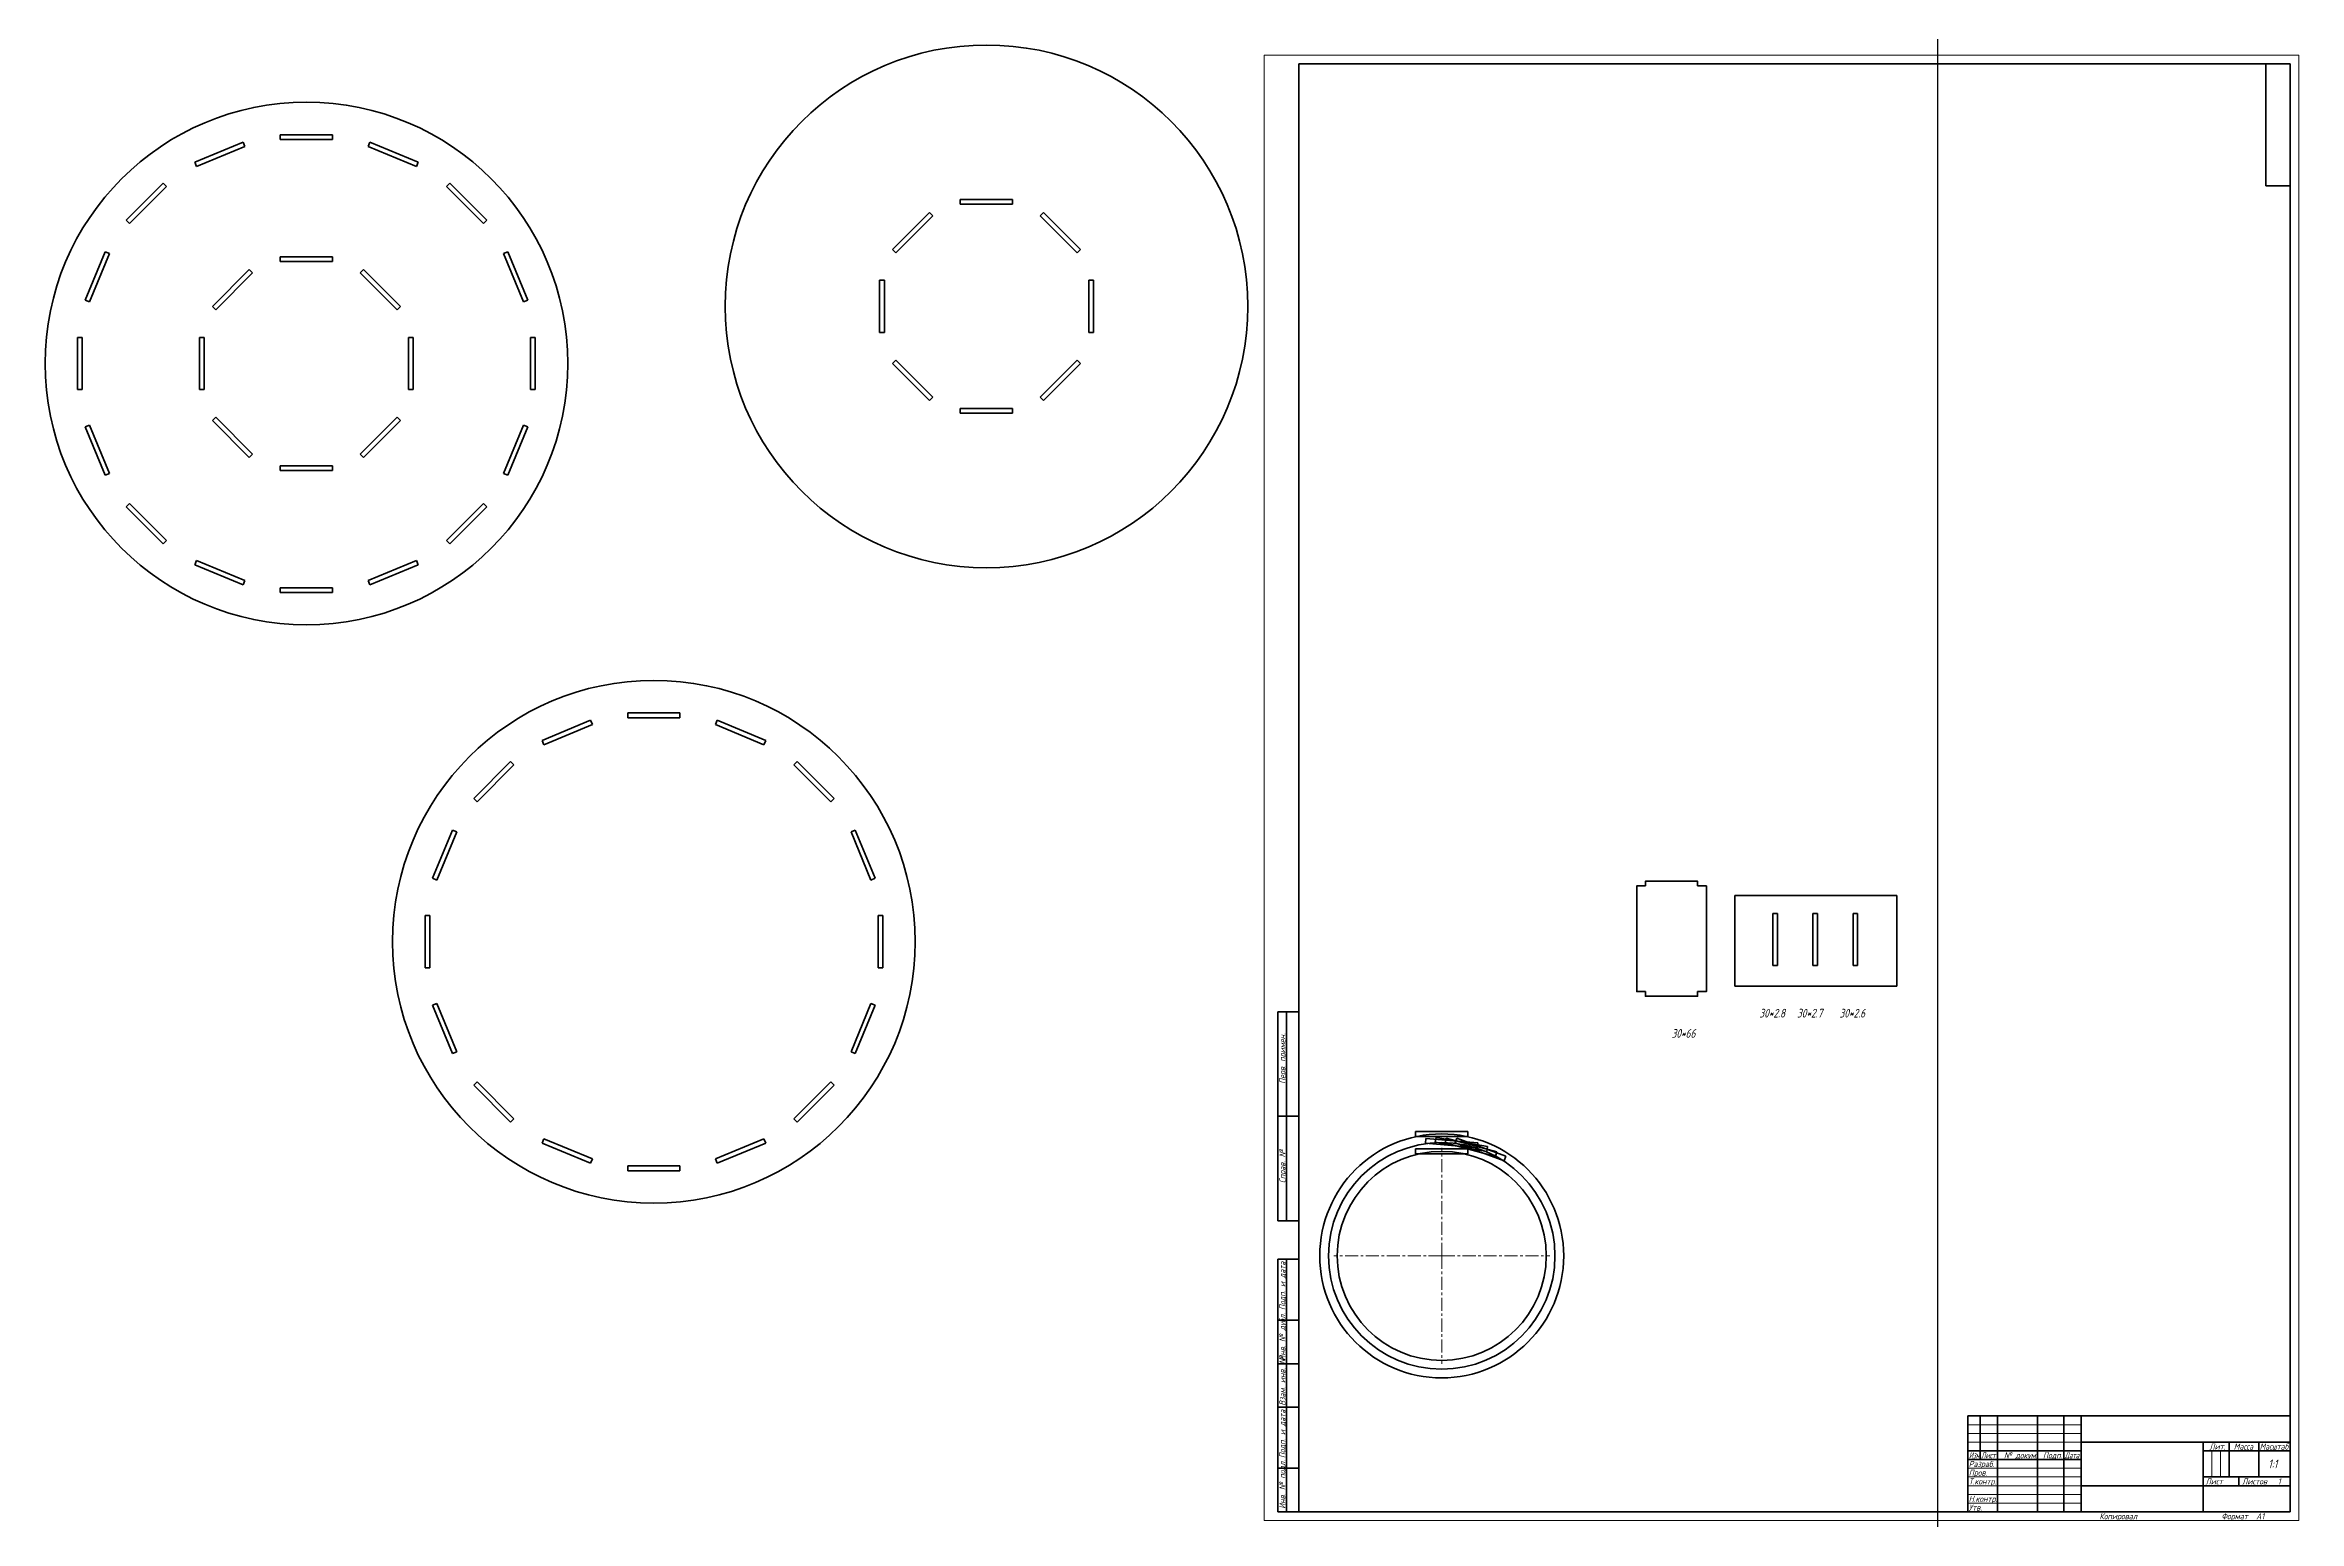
# Model space of a CAD drawing. Header units: millimetres. Extents: x -700 to 594, y 0 to 847.
import ezdxf

# ---------------------------------------------------------------- set-up
doc = ezdxf.new("R2010")
doc.units = ezdxf.units.MM
for name, pattern in [('K5LT_AXLED', [12, 7.5, -1.5, 1.5, -1.5]), ('K5LT_BASIC', [0]), ('K5LT_THIN', [0])]:
    doc.linetypes.add(name, pattern=pattern)
doc.styles.add('KTEXTSTYLE', font='GOST_AU.SHX', dxfattribs={"width": 0.96, "height": 5})

# ---------------------------------------------------------------- blocks, each defined once
blk = doc.blocks.new('U0')
at = {"color": 143, "linetype": 'K5LT_BASIC', "lineweight": 60, "true_color": 0x33acca}
for p, q in [((117, 223.3), (87, 223.3)), ((87, 223.3), (87, 220.5)), ((87, 220.5), (117, 220.5)), ((117, 220.5), (117, 223.3))]:
    blk.add_line(p, q, dxfattribs=at)
blk = doc.blocks.new('U1')
at = {"color": 143, "linetype": 'K5LT_BASIC', "lineweight": 60, "true_color": 0x33acca}
for p, q in [((92.9, 219.3), (92.6, 216.5)), ((92.6, 216.5), (122.5, 213.9)), ((122.8, 216.7), (92.9, 219.3)), ((122.5, 213.9), (122.8, 216.7))]:
    blk.add_line(p, q, dxfattribs=at)
blk = doc.blocks.new('U2')
at = {"color": 143, "linetype": 'K5LT_BASIC', "lineweight": 60, "true_color": 0x33acca}
for p, q in [((98.8, 219.9), (98.3, 217.1)), ((98.3, 217.1), (127.9, 211.9)), ((128.3, 214.6), (98.8, 219.9)), ((127.9, 211.9), (128.3, 214.6))]:
    blk.add_line(p, q, dxfattribs=at)
blk = doc.blocks.new('U3')
at = {"color": 143, "linetype": 'K5LT_BASIC', "lineweight": 60, "true_color": 0x33acca}
for p, q in [((104.6, 219.5), (103.9, 216.8)), ((103.9, 216.8), (132.9, 209)), ((133.6, 211.7), (104.6, 219.5)), ((132.9, 209), (133.6, 211.7))]:
    blk.add_line(p, q, dxfattribs=at)
blk = doc.blocks.new('U4')
at = {"color": 143, "linetype": 'K5LT_BASIC', "lineweight": 60, "true_color": 0x33acca}
for p, q in [((110.7, 219.4), (109.7, 216.8)), ((109.7, 216.8), (137.9, 206.5)), ((138.8, 209.1), (110.7, 219.4)), ((137.9, 206.5), (138.8, 209.1))]:
    blk.add_line(p, q, dxfattribs=at)
blk = doc.blocks.new('U5')
at = {"color": 143, "linetype": 'K5LT_BASIC', "lineweight": 60, "true_color": 0x33acca}
for p, q in [((117, 213.3), (87, 213.3)), ((87, 213.3), (87, 210.5)), ((87, 210.5), (117, 210.5)), ((117, 210.5), (117, 213.3))]:
    blk.add_line(p, q, dxfattribs=at)
blk = doc.blocks.new('U6')
at = {"color": 143, "linetype": 'K5LT_BASIC', "lineweight": 60, "true_color": 0x33acca}
for p, q in [((294.8, 348.5), (292, 348.5)), ((292, 348.5), (292, 318.5)), ((294.8, 318.5), (294.8, 348.5)), ((292, 318.5), (294.8, 318.5))]:
    blk.add_line(p, q, dxfattribs=at)
blk = doc.blocks.new('U7')
at = {"color": 143, "linetype": 'K5LT_BASIC', "lineweight": 60, "true_color": 0x33acca}
for p, q in [((317.7, 348.5), (315, 348.5)), ((315, 348.5), (315, 318.5)), ((317.7, 318.5), (317.7, 348.5)), ((315, 318.5), (317.7, 318.5))]:
    blk.add_line(p, q, dxfattribs=at)
blk = doc.blocks.new('U8')
at = {"color": 143, "linetype": 'K5LT_BASIC', "lineweight": 60, "true_color": 0x33acca}
for p, q in [((340.7, 348.5), (338.1, 348.5)), ((338.1, 348.5), (338.1, 318.5)), ((340.7, 318.5), (340.7, 348.5)), ((338.1, 318.5), (340.7, 318.5))]:
    blk.add_line(p, q, dxfattribs=at)
blk = doc.blocks.new('U9')
at = {"color": 143, "linetype": 'K5LT_BASIC', "lineweight": 60, "true_color": 0x33acca}
for p, q in [((270.3, 358.7), (363.3, 358.7)), ((270.3, 306.7), (270.3, 358.7)), ((363.3, 358.7), (363.3, 306.7)), ((363.3, 306.7), (270.3, 306.7))]:
    blk.add_line(p, q, dxfattribs=at)
blk = doc.blocks.new('U10')
at = {"color": 143, "linetype": 'K5LT_BASIC', "lineweight": 60, "true_color": 0x33acca}
for p, q in [((-144.3, 758.2), (-174.3, 758.2)), ((-174.3, 758.2), (-174.3, 755.5)), ((-174.3, 755.5), (-144.3, 755.5)), ((-144.3, 755.5), (-144.3, 758.2))]:
    blk.add_line(p, q, dxfattribs=at)
blk = doc.blocks.new('U11')
at = {"color": 143, "linetype": 'K5LT_BASIC', "lineweight": 60, "true_color": 0x33acca}
for p, q in [((-192, 750.8), (-213.3, 729.6)), ((-190.1, 748.9), (-192, 750.8)), ((-211.3, 727.7), (-190.1, 748.9)), ((-213.3, 729.6), (-211.3, 727.7))]:
    blk.add_line(p, q, dxfattribs=at)
blk = doc.blocks.new('U12')
at = {"color": 143, "linetype": 'K5LT_BASIC', "lineweight": 60, "true_color": 0x33acca}
for p, q in [((-217.9, 711.9), (-220.6, 711.9)), ((-220.6, 711.9), (-220.6, 681.9)), ((-217.9, 681.9), (-217.9, 711.9)), ((-220.6, 681.9), (-217.9, 681.9))]:
    blk.add_line(p, q, dxfattribs=at)
blk = doc.blocks.new('U13')
at = {"color": 143, "linetype": 'K5LT_BASIC', "lineweight": 60, "true_color": 0x33acca}
for p, q in [((-211.3, 666), (-213.3, 664.1)), ((-213.3, 664.1), (-192, 642.9)), ((-190.1, 644.8), (-211.3, 666)), ((-192, 642.9), (-190.1, 644.8))]:
    blk.add_line(p, q, dxfattribs=at)
blk = doc.blocks.new('U14')
at = {"color": 143, "linetype": 'K5LT_BASIC', "lineweight": 60, "true_color": 0x33acca}
for p, q in [((-144.3, 638.2), (-174.3, 638.2)), ((-174.3, 638.2), (-174.3, 635.5)), ((-174.3, 635.5), (-144.3, 635.5)), ((-144.3, 635.5), (-144.3, 638.2))]:
    blk.add_line(p, q, dxfattribs=at)
blk = doc.blocks.new('U15')
at = {"color": 143, "linetype": 'K5LT_BASIC', "lineweight": 60, "true_color": 0x33acca}
for p, q in [((-107.2, 666), (-128.4, 644.8)), ((-126.5, 642.9), (-105.3, 664.1)), ((-105.3, 664.1), (-107.2, 666)), ((-128.4, 644.8), (-126.5, 642.9))]:
    blk.add_line(p, q, dxfattribs=at)
blk = doc.blocks.new('U16')
at = {"color": 143, "linetype": 'K5LT_BASIC', "lineweight": 60, "true_color": 0x33acca}
for p, q in [((-100.6, 711.9), (-100.6, 681.9)), ((-97.9, 711.9), (-100.6, 711.9)), ((-97.9, 681.9), (-97.9, 711.9)), ((-100.6, 681.9), (-97.9, 681.9))]:
    blk.add_line(p, q, dxfattribs=at)
blk = doc.blocks.new('U17')
at = {"color": 143, "linetype": 'K5LT_BASIC', "lineweight": 60, "true_color": 0x33acca}
for p, q in [((-126.5, 750.8), (-128.4, 748.9)), ((-105.3, 729.6), (-126.5, 750.8)), ((-128.4, 748.9), (-107.2, 727.7)), ((-107.2, 727.7), (-105.3, 729.6))]:
    blk.add_line(p, q, dxfattribs=at)
blk = doc.blocks.new('U18')
at = {"color": 143, "linetype": 'K5LT_BASIC', "lineweight": 60, "true_color": 0x33acca}
for p, q in [((-335.2, 203.5), (-365.2, 203.5)), ((-365.2, 203.5), (-365.2, 200.8)), ((-365.2, 200.8), (-335.2, 200.8)), ((-335.2, 200.8), (-335.2, 203.5))]:
    blk.add_line(p, q, dxfattribs=at)
blk = doc.blocks.new('U19')
at = {"color": 143, "linetype": 'K5LT_BASIC', "lineweight": 60, "true_color": 0x33acca}
for p, q in [((-287.1, 219), (-314.8, 207.6)), ((-314.8, 207.6), (-313.8, 205.1)), ((-313.8, 205.1), (-286, 216.5)), ((-286, 216.5), (-287.1, 219))]:
    blk.add_line(p, q, dxfattribs=at)
blk = doc.blocks.new('U20')
at = {"color": 143, "linetype": 'K5LT_BASIC', "lineweight": 60, "true_color": 0x33acca}
for p, q in [((-248.6, 251.8), (-269.8, 230.6)), ((-267.9, 228.7), (-246.7, 249.9)), ((-246.7, 249.9), (-248.6, 251.8)), ((-269.8, 230.6), (-267.9, 228.7))]:
    blk.add_line(p, q, dxfattribs=at)
blk = doc.blocks.new('U21')
at = {"color": 143, "linetype": 'K5LT_BASIC', "lineweight": 60, "true_color": 0x33acca}
for p, q in [((-225.6, 296.8), (-237, 269.1)), ((-234.6, 268), (-223.1, 295.8)), ((-223.1, 295.8), (-225.6, 296.8)), ((-237, 269.1), (-234.6, 268))]:
    blk.add_line(p, q, dxfattribs=at)
blk = doc.blocks.new('U22')
at = {"color": 143, "linetype": 'K5LT_BASIC', "lineweight": 60, "true_color": 0x33acca}
for p, q in [((-218.8, 347.2), (-221.5, 347.2)), ((-221.5, 347.2), (-221.5, 317.2)), ((-218.8, 317.2), (-218.8, 347.2)), ((-221.5, 317.2), (-218.8, 317.2))]:
    blk.add_line(p, q, dxfattribs=at)
blk = doc.blocks.new('U23')
at = {"color": 143, "linetype": 'K5LT_BASIC', "lineweight": 60, "true_color": 0x33acca}
for p, q in [((-234.6, 396.3), (-237, 395.2)), ((-237, 395.2), (-225.6, 367.5)), ((-223.1, 368.6), (-234.6, 396.3)), ((-225.6, 367.5), (-223.1, 368.6))]:
    blk.add_line(p, q, dxfattribs=at)
blk = doc.blocks.new('U24')
at = {"color": 143, "linetype": 'K5LT_BASIC', "lineweight": 60, "true_color": 0x33acca}
for p, q in [((-267.9, 435.6), (-269.8, 433.7)), ((-269.8, 433.7), (-248.6, 412.5)), ((-246.7, 414.4), (-267.9, 435.6)), ((-248.6, 412.5), (-246.7, 414.4))]:
    blk.add_line(p, q, dxfattribs=at)
blk = doc.blocks.new('U25')
at = {"color": 143, "linetype": 'K5LT_BASIC', "lineweight": 60, "true_color": 0x33acca}
for p, q in [((-313.8, 459.3), (-314.8, 456.8)), ((-314.8, 456.8), (-287.1, 445.3)), ((-286, 447.8), (-313.8, 459.3)), ((-287.1, 445.3), (-286, 447.8))]:
    blk.add_line(p, q, dxfattribs=at)
blk = doc.blocks.new('U26')
at = {"color": 143, "linetype": 'K5LT_BASIC', "lineweight": 60, "true_color": 0x33acca}
for p, q in [((-335.2, 463.5), (-365.2, 463.5)), ((-365.2, 463.5), (-365.2, 460.8)), ((-365.2, 460.8), (-335.2, 460.8)), ((-335.2, 460.8), (-335.2, 463.5))]:
    blk.add_line(p, q, dxfattribs=at)
blk = doc.blocks.new('U27')
at = {"color": 143, "linetype": 'K5LT_BASIC', "lineweight": 60, "true_color": 0x33acca}
for p, q in [((-386.6, 459.3), (-414.3, 447.8)), ((-413.3, 445.3), (-385.5, 456.8)), ((-385.5, 456.8), (-386.6, 459.3)), ((-414.3, 447.8), (-413.3, 445.3))]:
    blk.add_line(p, q, dxfattribs=at)
blk = doc.blocks.new('U28')
at = {"color": 143, "linetype": 'K5LT_BASIC', "lineweight": 60, "true_color": 0x33acca}
for p, q in [((-432.4, 435.6), (-453.6, 414.4)), ((-451.7, 412.5), (-430.5, 433.7)), ((-430.5, 433.7), (-432.4, 435.6)), ((-453.6, 414.4), (-451.7, 412.5))]:
    blk.add_line(p, q, dxfattribs=at)
blk = doc.blocks.new('U29')
at = {"color": 143, "linetype": 'K5LT_BASIC', "lineweight": 60, "true_color": 0x33acca}
for p, q in [((-465.8, 396.3), (-477.3, 368.6)), ((-474.8, 367.5), (-463.3, 395.2)), ((-463.3, 395.2), (-465.8, 396.3)), ((-477.3, 368.6), (-474.8, 367.5))]:
    blk.add_line(p, q, dxfattribs=at)
blk = doc.blocks.new('U30')
at = {"color": 143, "linetype": 'K5LT_BASIC', "lineweight": 60, "true_color": 0x33acca}
for p, q in [((-481.5, 347.2), (-481.5, 317.2)), ((-478.8, 347.2), (-481.5, 347.2)), ((-478.8, 317.2), (-478.8, 347.2)), ((-481.5, 317.2), (-478.8, 317.2))]:
    blk.add_line(p, q, dxfattribs=at)
blk = doc.blocks.new('U31')
at = {"color": 143, "linetype": 'K5LT_BASIC', "lineweight": 60, "true_color": 0x33acca}
for p, q in [((-474.8, 296.8), (-477.3, 295.8)), ((-477.3, 295.8), (-465.8, 268)), ((-463.3, 269.1), (-474.8, 296.8)), ((-465.8, 268), (-463.3, 269.1))]:
    blk.add_line(p, q, dxfattribs=at)
blk = doc.blocks.new('U32')
at = {"color": 143, "linetype": 'K5LT_BASIC', "lineweight": 60, "true_color": 0x33acca}
for p, q in [((-451.7, 251.8), (-453.6, 249.9)), ((-453.6, 249.9), (-432.4, 228.7)), ((-430.5, 230.6), (-451.7, 251.8)), ((-432.4, 228.7), (-430.5, 230.6))]:
    blk.add_line(p, q, dxfattribs=at)
blk = doc.blocks.new('U33')
at = {"color": 143, "linetype": 'K5LT_BASIC', "lineweight": 60, "true_color": 0x33acca}
for p, q in [((-413.3, 219), (-414.3, 216.5)), ((-414.3, 216.5), (-386.6, 205.1)), ((-385.5, 207.6), (-413.3, 219)), ((-386.6, 205.1), (-385.5, 207.6))]:
    blk.add_line(p, q, dxfattribs=at)
blk = doc.blocks.new('U34')
at = {"color": 143, "linetype": 'K5LT_BASIC', "lineweight": 60, "true_color": 0x33acca}
for p, q in [((-534.6, 535.4), (-564.6, 535.4)), ((-564.6, 535.4), (-564.6, 532.7)), ((-564.6, 532.7), (-534.6, 532.7)), ((-534.6, 532.7), (-534.6, 535.4))]:
    blk.add_line(p, q, dxfattribs=at)
blk = doc.blocks.new('U35')
at = {"color": 143, "linetype": 'K5LT_BASIC', "lineweight": 60, "true_color": 0x33acca}
for p, q in [((-486.5, 551), (-514.2, 539.5)), ((-513.2, 537), (-485.5, 548.5)), ((-485.5, 548.5), (-486.5, 551)), ((-514.2, 539.5), (-513.2, 537))]:
    blk.add_line(p, q, dxfattribs=at)
blk = doc.blocks.new('U36')
at = {"color": 143, "linetype": 'K5LT_BASIC', "lineweight": 60, "true_color": 0x33acca}
for p, q in [((-448, 583.7), (-469.3, 562.5)), ((-446.1, 581.8), (-448, 583.7)), ((-467.3, 560.6), (-446.1, 581.8)), ((-469.3, 562.5), (-467.3, 560.6))]:
    blk.add_line(p, q, dxfattribs=at)
blk = doc.blocks.new('U37')
at = {"color": 143, "linetype": 'K5LT_BASIC', "lineweight": 60, "true_color": 0x33acca}
for p, q in [((-425, 628.7), (-436.5, 601)), ((-434, 600), (-422.5, 627.7)), ((-422.5, 627.7), (-425, 628.7)), ((-436.5, 601), (-434, 600))]:
    blk.add_line(p, q, dxfattribs=at)
blk = doc.blocks.new('U38')
at = {"color": 143, "linetype": 'K5LT_BASIC', "lineweight": 60, "true_color": 0x33acca}
for p, q in [((-418.3, 679.1), (-421, 679.1)), ((-421, 679.1), (-421, 649.1)), ((-418.3, 649.1), (-418.3, 679.1)), ((-421, 649.1), (-418.3, 649.1))]:
    blk.add_line(p, q, dxfattribs=at)
blk = doc.blocks.new('U39')
at = {"color": 143, "linetype": 'K5LT_BASIC', "lineweight": 60, "true_color": 0x33acca}
for p, q in [((-434, 728.2), (-436.5, 727.2)), ((-436.5, 727.2), (-425, 699.5)), ((-422.5, 700.5), (-434, 728.2)), ((-425, 699.5), (-422.5, 700.5))]:
    blk.add_line(p, q, dxfattribs=at)
blk = doc.blocks.new('U40')
at = {"color": 143, "linetype": 'K5LT_BASIC', "lineweight": 60, "true_color": 0x33acca}
for p, q in [((-467.3, 767.6), (-469.3, 765.7)), ((-469.3, 765.7), (-448, 744.4)), ((-446.1, 746.4), (-467.3, 767.6)), ((-448, 744.4), (-446.1, 746.4))]:
    blk.add_line(p, q, dxfattribs=at)
blk = doc.blocks.new('U41')
at = {"color": 143, "linetype": 'K5LT_BASIC', "lineweight": 60, "true_color": 0x33acca}
for p, q in [((-513.2, 791.2), (-514.2, 788.7)), ((-485.5, 779.7), (-513.2, 791.2)), ((-514.2, 788.7), (-486.5, 777.2)), ((-486.5, 777.2), (-485.5, 779.7))]:
    blk.add_line(p, q, dxfattribs=at)
blk = doc.blocks.new('U42')
at = {"color": 143, "linetype": 'K5LT_BASIC', "lineweight": 60, "true_color": 0x33acca}
for p, q in [((-534.6, 795.4), (-564.6, 795.4)), ((-564.6, 795.4), (-564.6, 792.7)), ((-564.6, 792.7), (-534.6, 792.7)), ((-534.6, 792.7), (-534.6, 795.4))]:
    blk.add_line(p, q, dxfattribs=at)
blk = doc.blocks.new('U43')
at = {"color": 143, "linetype": 'K5LT_BASIC', "lineweight": 60, "true_color": 0x33acca}
for p, q in [((-586, 791.2), (-613.7, 779.7)), ((-585, 788.7), (-586, 791.2)), ((-613.7, 779.7), (-612.7, 777.2)), ((-612.7, 777.2), (-585, 788.7))]:
    blk.add_line(p, q, dxfattribs=at)
blk = doc.blocks.new('U44')
at = {"color": 143, "linetype": 'K5LT_BASIC', "lineweight": 60, "true_color": 0x33acca}
for p, q in [((-631.9, 767.6), (-653.1, 746.4)), ((-651.2, 744.4), (-630, 765.7)), ((-630, 765.7), (-631.9, 767.6)), ((-653.1, 746.4), (-651.2, 744.4))]:
    blk.add_line(p, q, dxfattribs=at)
blk = doc.blocks.new('U45')
at = {"color": 143, "linetype": 'K5LT_BASIC', "lineweight": 60, "true_color": 0x33acca}
for p, q in [((-665.2, 728.2), (-676.7, 700.5)), ((-674.2, 699.5), (-662.7, 727.2)), ((-662.7, 727.2), (-665.2, 728.2)), ((-676.7, 700.5), (-674.2, 699.5))]:
    blk.add_line(p, q, dxfattribs=at)
blk = doc.blocks.new('U46')
at = {"color": 143, "linetype": 'K5LT_BASIC', "lineweight": 60, "true_color": 0x33acca}
for p, q in [((-681, 679.1), (-681, 649.1)), ((-678.3, 679.1), (-681, 679.1)), ((-678.3, 649.1), (-678.3, 679.1)), ((-681, 649.1), (-678.3, 649.1))]:
    blk.add_line(p, q, dxfattribs=at)
blk = doc.blocks.new('U47')
at = {"color": 143, "linetype": 'K5LT_BASIC', "lineweight": 60, "true_color": 0x33acca}
for p, q in [((-674.2, 628.7), (-676.7, 627.7)), ((-676.7, 627.7), (-665.2, 600)), ((-662.7, 601), (-674.2, 628.7)), ((-665.2, 600), (-662.7, 601))]:
    blk.add_line(p, q, dxfattribs=at)
blk = doc.blocks.new('U48')
at = {"color": 143, "linetype": 'K5LT_BASIC', "lineweight": 60, "true_color": 0x33acca}
for p, q in [((-651.2, 583.7), (-653.1, 581.8)), ((-630, 562.5), (-651.2, 583.7)), ((-653.1, 581.8), (-631.9, 560.6)), ((-631.9, 560.6), (-630, 562.5))]:
    blk.add_line(p, q, dxfattribs=at)
blk = doc.blocks.new('U49')
at = {"color": 143, "linetype": 'K5LT_BASIC', "lineweight": 60, "true_color": 0x33acca}
for p, q in [((-612.7, 551), (-613.7, 548.5)), ((-613.7, 548.5), (-586, 537)), ((-585, 539.5), (-612.7, 551)), ((-586, 537), (-585, 539.5))]:
    blk.add_line(p, q, dxfattribs=at)
blk = doc.blocks.new('U50')
at = {"color": 30, "linetype": 'K5LT_AXLED', "lineweight": 18, "true_color": 0xff8000}
for q in [(102, 213.9), (40, 151.9), (164, 151.9), (102, 89.9)]:
    blk.add_line((102, 151.9), q, dxfattribs=at)
blk = doc.blocks.new('U51')
at = {"color": 143, "linetype": 'K5LT_BASIC', "lineweight": 60, "true_color": 0x33acca}
for p, q in [((-534.6, 725.4), (-564.6, 725.4)), ((-564.6, 725.4), (-564.6, 722.7)), ((-534.6, 722.7), (-534.6, 725.4)), ((-564.6, 722.7), (-534.6, 722.7))]:
    blk.add_line(p, q, dxfattribs=at)
blk = doc.blocks.new('U52')
at = {"color": 143, "linetype": 'K5LT_BASIC', "lineweight": 60, "true_color": 0x33acca}
for p, q in [((-582.4, 718.1), (-603.6, 696.9)), ((-601.7, 694.9), (-580.5, 716.2)), ((-580.5, 716.2), (-582.4, 718.1)), ((-603.6, 696.9), (-601.7, 694.9))]:
    blk.add_line(p, q, dxfattribs=at)
blk = doc.blocks.new('U53')
at = {"color": 143, "linetype": 'K5LT_BASIC', "lineweight": 60, "true_color": 0x33acca}
for p, q in [((-608.3, 679.1), (-611, 679.1)), ((-611, 679.1), (-611, 649.1)), ((-608.3, 649.1), (-608.3, 679.1)), ((-611, 649.1), (-608.3, 649.1))]:
    blk.add_line(p, q, dxfattribs=at)
blk = doc.blocks.new('U54')
at = {"color": 143, "linetype": 'K5LT_BASIC', "lineweight": 60, "true_color": 0x33acca}
for p, q in [((-601.7, 633.2), (-603.6, 631.3)), ((-603.6, 631.3), (-582.4, 610.1)), ((-580.5, 612), (-601.7, 633.2)), ((-582.4, 610.1), (-580.5, 612))]:
    blk.add_line(p, q, dxfattribs=at)
blk = doc.blocks.new('U55')
at = {"color": 143, "linetype": 'K5LT_BASIC', "lineweight": 60, "true_color": 0x33acca}
for p, q in [((-534.6, 605.4), (-564.6, 605.4)), ((-564.6, 605.4), (-564.6, 602.7)), ((-564.6, 602.7), (-534.6, 602.7)), ((-534.6, 602.7), (-534.6, 605.4))]:
    blk.add_line(p, q, dxfattribs=at)
blk = doc.blocks.new('U56')
at = {"color": 143, "linetype": 'K5LT_BASIC', "lineweight": 60, "true_color": 0x33acca}
for p, q in [((-497.5, 633.2), (-518.8, 612)), ((-516.8, 610.1), (-495.6, 631.3)), ((-495.6, 631.3), (-497.5, 633.2)), ((-518.8, 612), (-516.8, 610.1))]:
    blk.add_line(p, q, dxfattribs=at)
blk = doc.blocks.new('U57')
at = {"color": 143, "linetype": 'K5LT_BASIC', "lineweight": 60, "true_color": 0x33acca}
for p, q in [((-491, 679.1), (-491, 649.1)), ((-488.3, 679.1), (-491, 679.1)), ((-488.3, 649.1), (-488.3, 679.1)), ((-491, 649.1), (-488.3, 649.1))]:
    blk.add_line(p, q, dxfattribs=at)
blk = doc.blocks.new('U58')
at = {"color": 143, "linetype": 'K5LT_BASIC', "lineweight": 60, "true_color": 0x33acca}
for p, q in [((-516.8, 718.1), (-518.8, 716.2)), ((-518.8, 716.2), (-497.5, 694.9)), ((-495.6, 696.9), (-516.8, 718.1)), ((-497.5, 694.9), (-495.6, 696.9))]:
    blk.add_line(p, q, dxfattribs=at)
blk = doc.blocks.new('U59')
at = {"color": 7, "linetype": 'K5LT_THIN', "lineweight": 18, "true_color": 0xffffff}
for p, q in [((0, 0), (0, 841)), ((0, 841), (594, 841)), ((594, 841), (594, 0)), ((404, 55), (469, 55)), ((404, 50), (469, 50)), ((404, 45), (469, 45)), ((544, 25), (544, 40)), ((549, 25), (549, 40)), ((404, 30), (469, 30)), ((404, 25), (469, 25)), ((404, 20), (469, 20)), ((404, 15), (469, 15)), ((594, 0), (0, 0)), ((404, 10), (469, 10))]:
    blk.add_line(p, q, dxfattribs=at)
at = {"color": 143, "linetype": 'K5LT_BASIC', "lineweight": 60, "true_color": 0x33acca}
for p, q in [((20, 5), (20, 836)), ((20, 836), (589, 836)), ((575, 766), (575, 836)), ((589, 836), (589, 5)), ((589, 766), (575, 766)), ((8, 172), (8, 292)), ((20, 292), (8, 292)), ((13, 172), (13, 292)), ((20, 232), (8, 232)), ((20, 172), (8, 172)), ((8, 5), (8, 150)), ((20, 150), (8, 150)), ((13, 5), (13, 150)), ((20, 115), (8, 115)), ((20, 90), (8, 90)), ((20, 65), (8, 65)), ((404, 60), (589, 60)), ((404, 5), (404, 60)), ((411, 35), (411, 60)), ((421, 5), (421, 60)), ((444, 5), (444, 60)), ((459, 5), (459, 60)), ((469, 5), (469, 60)), ((404, 40), (469, 40)), ((469, 45), (589, 45)), ((539, 5), (539, 45)), ((539, 40), (554, 40)), ((554, 25), (554, 45)), ((554, 40), (589, 40)), ((571, 25), (571, 45)), ((20, 30), (8, 30)), ((404, 35), (469, 35)), ((469, 20), (539, 20)), ((539, 25), (589, 25)), ((539, 20), (589, 20)), ((559.6, 20), (559.6, 25)), ((20, 5), (8, 5)), ((589, 5), (20, 5))]:
    blk.add_line(p, q, dxfattribs=at)
at = {"color": 7, "char_height": 3.5, "attachment_point": 1, "rotation": 90, "style": 'KTEXTSTYLE'}
for s, insert in [('\\H3.5;\\W0.965;\\Q15;\\Q15;Перв. примен.', (8.8, 250.6)), ('\\H3.5;\\W0.965;\\Q15;\\Q15;Справ. №', (8.8, 193.7)), ('\\H3.5;\\W0.965;\\Q15;\\Q15;Подп. и дата', (8.8, 120.8)), ('\\H3.5;\\W0.965;\\Q15;\\Q15;Инв. № дубл.', (8.8, 91.7)), ('\\H3.5;\\W0.965;\\Q15;\\Q15;Взам. инв. №', (8.8, 65.9)), ('\\H3.5;\\W0.965;\\Q15;\\Q15;Подп. и дата', (8.8, 35.8)), ('\\H3.5;\\W0.965;\\Q15;\\Q15;Инв. № подл.', (8.8, 6.7))]:
    blk.add_mtext(s, dxfattribs=dict(at, insert=insert))
at = {"color": 7, "attachment_point": 1, "style": 'KTEXTSTYLE'}
for s, insert, char_height in [('\\H3.5;\\W0.965;\\Q15;\\Q15;\\W0.797;Изм.', (404.6, 39.2), 3.5), ('\\H3.5;\\W0.965;\\Q15;\\Q15;\\W0.807;Лист', (411.6, 39.2), 3.5), ('\\H3.5;\\W0.965;\\Q15;\\Q15;№ докум.', (424.7, 39.2), 3.5), ('\\H3.5;\\W0.965;\\Q15;\\Q15;Подп.', (447.1, 39.2), 3.5), ('\\H3.5;\\W0.965;\\Q15;\\Q15;\\W0.807;Дата', (459.6, 39.2), 3.5), ('\\H3.5;\\W0.965;\\Q15;\\Q15;Лит.', (542.6, 44.2), 3.5), ('\\H3.5;\\W0.965;\\Q15;\\Q15;Масса', (556.6, 44.2), 3.5), ('\\H3.5;\\W0.965;\\Q15;\\Q15;\\W0.941;Масштаб', (571.5, 44.2), 3.5), ('\\H3.5;\\W0.965;\\Q15;\\Q15;Разраб.', (404.5, 34.2), 3.5), ('\\H3.5;\\W0.965;\\Q15;\\Q15;Пров.', (404.5, 29.2), 3.5), ('\\H3.5;\\W0.965;\\Q15;\\Q15;\\H5.00;1:1', (576.4, 35), 5), ('\\H3.5;\\W0.965;\\Q15;\\Q15;Н.контр.', (404.5, 14.2), 3.5), ('\\H3.5;\\W0.965;\\Q15;\\Q15;Т.контр.', (404.5, 24.2), 3.5), ('\\H3.5;\\W0.965;\\Q15;\\Q15;Лист', (540.4, 24.2), 3.5), ('\\H3.5;\\W0.965;\\Q15;\\Q15;Листов', (561.4, 24.2), 3.5), ('\\H3.5;\\W0.965;\\Q15;\\Q15;1', (581.9, 24.2), 3.5), ('\\H3.5;\\W0.965;\\Q15;\\Q15;Утв.', (404.5, 9.2), 3.5), ('\\H3.5;\\W0.965;\\Q15;\\Q15;Копировал', (479.5, 4.2), 3.5), ('\\H3.5;\\W0.965;\\Q15;\\Q15;Формат', (549.5, 4.2), 3.5), ('\\H3.5;\\W0.965;\\Q15;\\Q15;A1', (569.5, 4.2), 3.5)]:
    blk.add_mtext(s, dxfattribs=dict(at, insert=insert, char_height=char_height))

msp = doc.modelspace()

# ---------------------------------------------------------------- linework, layer by layer
at = {"color": 232, "true_color": 0xc52b79}
msp.add_xline((386.8, 604.2), (0, 1), dxfattribs=at)
at = {"color": 143, "linetype": 'K5LT_BASIC', "lineweight": 60, "true_color": 0x33acca}
for points in [[(218.9, 303.6), (213.9, 303.6), (213.9, 364.2), (218.9, 364.2)], [(248.9, 364.2), (248.9, 366.9), (218.9, 366.9), (218.9, 364.2)], [(248.9, 364.2), (253.9, 364.2), (253.9, 303.6), (248.9, 303.6)], [(218.9, 303.6), (218.9, 300.9), (248.9, 300.9), (248.9, 303.6)]]:
    msp.add_lwpolyline(points, dxfattribs=at)
for centre, radius in [((-159.3, 696.9), 150), ((-549.6, 664.1), 150), ((-350.2, 332.2), 150), ((102, 151.9), 70), ((102, 151.9), 65), ((102, 151.9), 60)]:
    msp.add_circle(centre, radius, dxfattribs=at)

# ---------------------------------------------------------------- block references
for name in ['U59', 'U43', 'U42', 'U41', 'U44', 'U40', 'U11', 'U10', 'U17', 'U45', 'U51', 'U39', 'U52', 'U58', 'U12', 'U16', 'U46', 'U53', 'U57', 'U38', 'U13', 'U15', 'U14', 'U47', 'U54', 'U56', 'U37', 'U55', 'U48', 'U36', 'U49', 'U35', 'U34', 'U27', 'U26', 'U25', 'U28', 'U24', 'U29', 'U23', 'U9', 'U30', 'U22', 'U6', 'U7', 'U8', 'U31', 'U21', 'U32', 'U20', 'U0', 'U33', 'U19', 'U50', 'U5', 'U1', 'U2', 'U3', 'U4', 'U18']:
    msp.add_blockref(name, (0, 0))

# ---------------------------------------------------------------- texts
at = {"color": 7, "char_height": 5, "attachment_point": 1, "style": 'KTEXTSTYLE'}
for s, insert in [('\\H3.5;\\W0.965;\\Q15;\\Q15;\\H5.00;30*2.8', (284.3, 293.7)), ('\\H3.5;\\W0.965;\\Q15;\\Q15;\\H5.00;30*2.7', (305.9, 293.7)), ('\\H3.5;\\W0.965;\\Q15;\\Q15;\\H5.00;30*2.6', (330.3, 293.7)), ('\\H3.5;\\W0.965;\\Q15;\\Q15;\\H5.00;30*66', (233.9, 282.1))]:
    msp.add_mtext(s, dxfattribs=dict(at, insert=insert))

doc.saveas('drawing.dxf')
